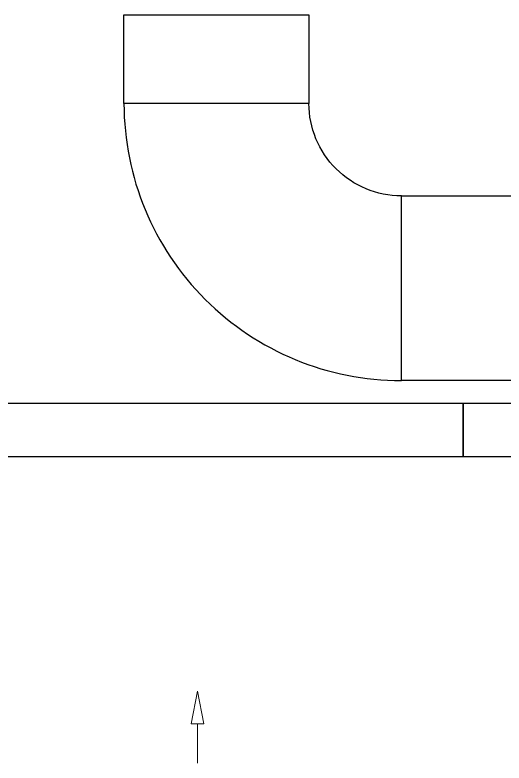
# Model space of a CAD drawing. Header units: inches. Extents: x -172 to 5713, y -54 to 3470.
# Drawn here: x 394.8 to 672.5, y 1940.9 to 2365.9 of the extents above; entities that cross this region are included whole.
import ezdxf

# ---------------------------------------------------------------- set-up
doc = ezdxf.new("R2010")
doc.units = ezdxf.units.IN
doc.header["$MEASUREMENT"] = 0
doc.layers.add('MTY-EMIS-KANALI', color=150, linetype='Continuous', lineweight=0)
doc.layers.add('STM-U-MENFEZ', color=2, linetype='Continuous', lineweight=0)
doc.layers.add('MTY-UFLEME-KANALI', color=20, linetype='Continuous')

# ---------------------------------------------------------------- blocks, each defined once
blk = doc.blocks.new('A$C00D65541')
at = {"layer": 'STM-U-MENFEZ'}
blk.add_lwpolyline([(-110.14, -0.25), (-110.14, -3.86), (-128.76, -0.25), (-110.14, 3.36), (-110.14, -0.25), (-87.88, -0.25)], dxfattribs=at)

msp = doc.modelspace()

# ---------------------------------------------------------------- linework, layer by layer
at = {"layer": 'MTY-UFLEME-KANALI'}
for points in [[(456.73, 2365.93), (561.73, 2365.93), (561.73, 2315.65), (456.73, 2315.65)], [(614.23, 2158.15), (614.23, 2263.15), (856.19, 2263.15), (856.19, 2158.15)], [(19.82, 2145.1), (19.82, 2115.1), (649.22, 2115.1), (649.22, 2145.1)], [(726.19, 2145.1), (649.22, 2145.1), (649.22, 2115.1), (726.19, 2115.1)]]:
    msp.add_lwpolyline(points, close=True, dxfattribs=at)
msp.add_lwpolyline([(561.73, 2315.65), (456.73, 2315.65), (456.73, 2315.65, 0.414214), (614.23, 2158.15), (614.23, 2158.15), (614.23, 2263.15, -0.414214), (561.73, 2315.65)], format="xyb", close=True, dxfattribs=at)

# ---------------------------------------------------------------- block references
at = {"layer": 'MTY-EMIS-KANALI', "rotation": 270}
msp.add_blockref('A$C00D65541', (498.75, 1853), dxfattribs=at)

doc.saveas('drawing.dxf')
